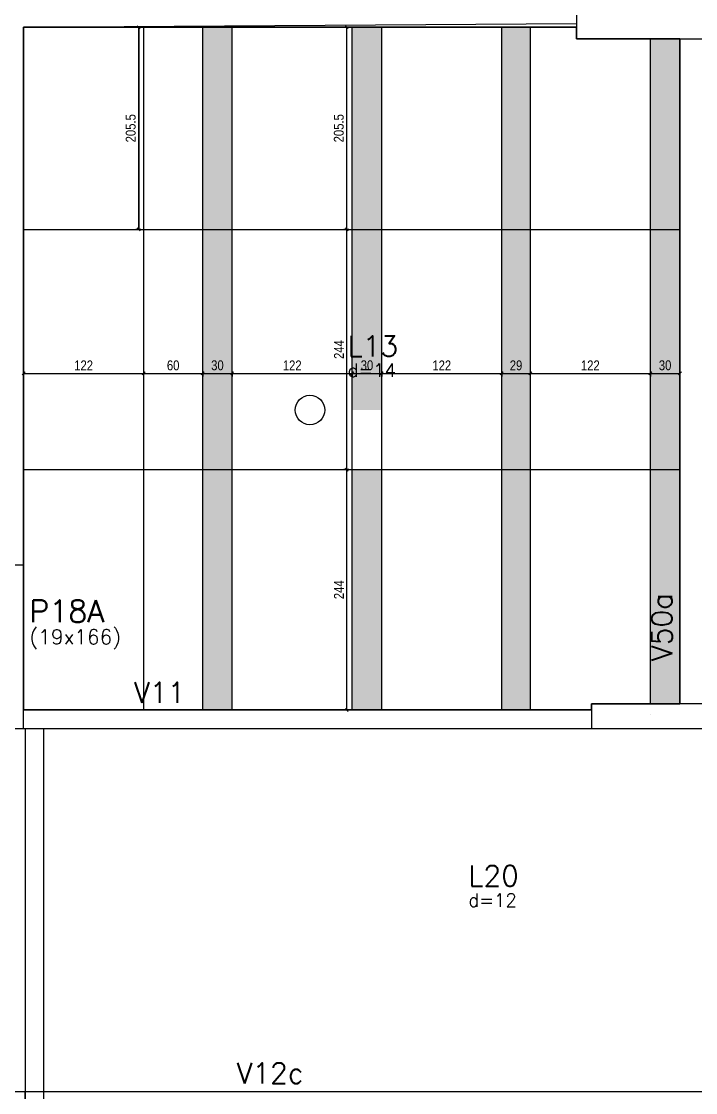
# Model space of a CAD drawing. Extents: x -40810 to 33675, y -2018 to 21213.
# Drawn here: x 24872 to 25557, y 2185 to 3273 of the extents above; entities that cross this region are included whole.
import ezdxf

# ---------------------------------------------------------------- set-up
doc = ezdxf.new("R2010")
doc.units = 0
doc.linetypes.add('DASHED', pattern=[0.75, 0.5, -0.25])
doc.layers.get('0').update_dxf_attribs({"color": 1, "lineweight": 9})
for name, color, linetype in [('1', 5, 'Continuous'), ('10', 7, 'Continuous'), ('12', 3, 'Continuous'), ('13', 7, 'Continuous'), ('242', 3, 'Continuous'), ('3', 2, 'Continuous'), ('8', 5, 'Continuous'), ('9', 3, 'Continuous'), ('COTA', 241, 'Continuous'), ('PEDIREITO', 1, 'DASHED'), ('STEPHANIE', 6, 'Continuous')]:
    doc.layers.add(name, color=color, linetype=linetype)
for name, color, linetype, lineweight in [('CONCRETO', 251, 'Continuous', 25), ('REAPROVEITAMENTO', 251, 'Continuous', 9), ('SARRAFO_2_2X7', 24, 'Continuous', 15)]:
    doc.layers.add(name, color=color, linetype=linetype, lineweight=lineweight)
doc.styles.add('COTA TECNICA', font='techl___.ttf', dxfattribs={"height": 10})
doc.styles.get("Standard").update_dxf_attribs({"font": 'romans.shx', "width": 0.8})
doc.dimstyles.new('PAINEL-NOVA', dxfattribs={"dimtxt": 10, "dimasz": 3, "dimexe": 3, "dimexo": 3, "dimgap": 3, "dimtad": 1, "dimdec": 1, "dimzin": 12, "dimdsep": 46, "dimtxsty": 'COTA TECNICA', "dimblk1": 'OBLIQUE', "dimblk2": 'OBLIQUE', "dimsah": 1, "dimcen": 0.9, "dimclrd": 4, "dimclre": 4, "dimclrt": 240, "dimadec": 1, "dimazin": 3, "dimtfac": 1, "dimtdec": 1, "dimtix": 1, "dimtmove": 0, "dimatfit": 3, "dimfxl": 1, "dimtolj": 1, "dimtzin": 12, "dimarcsym": 0})

# ---------------------------------------------------------------- blocks, each defined once
blk = doc.blocks.new('_Oblique')
at = {"color": 0, "linetype": 'ByBlock', "lineweight": -2}
blk.add_line((-0.5, -0.5), (0.5, 0.5), dxfattribs=at)
blk = doc.blocks.new('*D3666')
at = {"layer": 'COTA', "color": 4, "linetype": 'Continuous', "lineweight": -2, "ltscale": 30, "transparency": 16777216}
for p, q in [((24874.1, 2917.8), (24874.1, 2912.8)), ((24996.1, 2917.8), (24996.1, 2912.8)), ((24874.1, 2915.8), (24996.1, 2915.8))]:
    blk.add_line(p, q, dxfattribs=at)
at = {"layer": 'Defpoints', "color": 0, "linetype": 'Continuous', "ltscale": 30, "transparency": 16777216}
for p in [(24874.1, 2920.8), (24996.1, 2920.8), (24996.1, 2915.8)]:
    blk.add_point(p, dxfattribs=at)
at = {"layer": 'COTA', "color": 4, "linetype": 'Continuous', "lineweight": -2, "ltscale": 30, "transparency": 16777216, "xscale": 3, "yscale": 3, "zscale": 3, "rotation": 180}
blk.add_blockref('_Oblique', (24874.1, 2915.8), dxfattribs=at)
at = {"layer": 'COTA', "color": 4, "linetype": 'Continuous', "lineweight": -2, "ltscale": 30, "transparency": 16777216, "xscale": 3, "yscale": 3, "zscale": 3}
blk.add_blockref('_Oblique', (24996.1, 2915.8), dxfattribs=at)
at = {"layer": 'COTA', "color": 240, "linetype": 'Continuous', "ltscale": 30, "transparency": 16777216, "insert": (24935.1, 2923.9), "char_height": 10, "attachment_point": 5, "style": 'COTA TECNICA'}
blk.add_mtext('\\A1;122', dxfattribs=at)
blk = doc.blocks.new('*D3667')
at = {"layer": 'COTA', "color": 4, "linetype": 'Continuous', "lineweight": -2, "ltscale": 30, "transparency": 16777216}
for p, q in [((24996.1, 2917.8), (24996.1, 2912.8)), ((25056.1, 2917.8), (25056.1, 2912.8)), ((24996.1, 2915.8), (25056.1, 2915.8))]:
    blk.add_line(p, q, dxfattribs=at)
at = {"layer": 'Defpoints', "color": 0, "linetype": 'Continuous', "ltscale": 30, "transparency": 16777216}
for p in [(24996.1, 2920.8), (25056.1, 2920.8), (25056.1, 2915.8)]:
    blk.add_point(p, dxfattribs=at)
at = {"layer": 'COTA', "color": 4, "linetype": 'Continuous', "lineweight": -2, "ltscale": 30, "transparency": 16777216, "xscale": 3, "yscale": 3, "zscale": 3, "rotation": 180}
blk.add_blockref('_Oblique', (24996.1, 2915.8), dxfattribs=at)
at = {"layer": 'COTA', "color": 4, "linetype": 'Continuous', "lineweight": -2, "ltscale": 30, "transparency": 16777216, "xscale": 3, "yscale": 3, "zscale": 3}
blk.add_blockref('_Oblique', (25056.1, 2915.8), dxfattribs=at)
at = {"layer": 'COTA', "color": 240, "linetype": 'Continuous', "ltscale": 30, "transparency": 16777216, "insert": (25026.1, 2923.9), "char_height": 10, "attachment_point": 5, "style": 'COTA TECNICA'}
blk.add_mtext('\\A1;60', dxfattribs=at)
blk = doc.blocks.new('*D3668')
at = {"layer": 'COTA', "color": 4, "linetype": 'Continuous', "lineweight": -2, "ltscale": 30, "transparency": 16777216}
for p, q in [((25056.1, 2917.8), (25056.1, 2912.8)), ((25086.1, 2917.8), (25086.1, 2912.8)), ((25056.1, 2915.8), (25086.1, 2915.8))]:
    blk.add_line(p, q, dxfattribs=at)
at = {"layer": 'Defpoints', "color": 0, "linetype": 'Continuous', "ltscale": 30, "transparency": 16777216}
for p in [(25056.1, 2920.8), (25086.1, 2920.8), (25086.1, 2915.8)]:
    blk.add_point(p, dxfattribs=at)
at = {"layer": 'COTA', "color": 4, "linetype": 'Continuous', "lineweight": -2, "ltscale": 30, "transparency": 16777216, "xscale": 3, "yscale": 3, "zscale": 3, "rotation": 180}
blk.add_blockref('_Oblique', (25056.1, 2915.8), dxfattribs=at)
at = {"layer": 'COTA', "color": 4, "linetype": 'Continuous', "lineweight": -2, "ltscale": 30, "transparency": 16777216, "xscale": 3, "yscale": 3, "zscale": 3}
blk.add_blockref('_Oblique', (25086.1, 2915.8), dxfattribs=at)
at = {"layer": 'COTA', "color": 240, "linetype": 'Continuous', "ltscale": 30, "transparency": 16777216, "insert": (25071.1, 2924), "char_height": 10, "attachment_point": 5, "style": 'COTA TECNICA'}
blk.add_mtext('\\A1;30', dxfattribs=at)
blk = doc.blocks.new('*D3669')
at = {"layer": 'COTA', "color": 4, "linetype": 'Continuous', "lineweight": -2, "ltscale": 30, "transparency": 16777216}
for p, q in [((25086.1, 2917.8), (25086.1, 2912.8)), ((25208.1, 2917.8), (25208.1, 2912.8)), ((25086.1, 2915.8), (25208.1, 2915.8))]:
    blk.add_line(p, q, dxfattribs=at)
at = {"layer": 'Defpoints', "color": 0, "linetype": 'Continuous', "ltscale": 30, "transparency": 16777216}
for p in [(25086.1, 2920.8), (25208.1, 2920.8), (25208.1, 2915.8)]:
    blk.add_point(p, dxfattribs=at)
at = {"layer": 'COTA', "color": 4, "linetype": 'Continuous', "lineweight": -2, "ltscale": 30, "transparency": 16777216, "xscale": 3, "yscale": 3, "zscale": 3, "rotation": 180}
blk.add_blockref('_Oblique', (25086.1, 2915.8), dxfattribs=at)
at = {"layer": 'COTA', "color": 4, "linetype": 'Continuous', "lineweight": -2, "ltscale": 30, "transparency": 16777216, "xscale": 3, "yscale": 3, "zscale": 3}
blk.add_blockref('_Oblique', (25208.1, 2915.8), dxfattribs=at)
at = {"layer": 'COTA', "color": 240, "linetype": 'Continuous', "ltscale": 30, "transparency": 16777216, "insert": (25147.1, 2923.9), "char_height": 10, "attachment_point": 5, "style": 'COTA TECNICA'}
blk.add_mtext('\\A1;122', dxfattribs=at)
blk = doc.blocks.new('*D3670')
at = {"layer": 'COTA', "color": 4, "linetype": 'Continuous', "lineweight": -2, "ltscale": 30, "transparency": 16777216}
for p, q in [((25208.1, 2917.8), (25208.1, 2912.8)), ((25238.1, 2917.8), (25238.1, 2912.8)), ((25208.1, 2915.8), (25238.1, 2915.8))]:
    blk.add_line(p, q, dxfattribs=at)
at = {"layer": 'Defpoints', "color": 0, "linetype": 'Continuous', "ltscale": 30, "transparency": 16777216}
for p in [(25208.1, 2920.8), (25238.1, 2920.8), (25238.1, 2915.8)]:
    blk.add_point(p, dxfattribs=at)
at = {"layer": 'COTA', "color": 4, "linetype": 'Continuous', "lineweight": -2, "ltscale": 30, "transparency": 16777216, "xscale": 3, "yscale": 3, "zscale": 3, "rotation": 180}
blk.add_blockref('_Oblique', (25208.1, 2915.8), dxfattribs=at)
at = {"layer": 'COTA', "color": 4, "linetype": 'Continuous', "lineweight": -2, "ltscale": 30, "transparency": 16777216, "xscale": 3, "yscale": 3, "zscale": 3}
blk.add_blockref('_Oblique', (25238.1, 2915.8), dxfattribs=at)
at = {"layer": 'COTA', "color": 240, "linetype": 'Continuous', "ltscale": 30, "transparency": 16777216, "insert": (25223.1, 2924), "char_height": 10, "attachment_point": 5, "style": 'COTA TECNICA'}
blk.add_mtext('\\A1;30', dxfattribs=at)
blk = doc.blocks.new('*D3671')
at = {"layer": 'COTA', "color": 4, "linetype": 'Continuous', "lineweight": -2, "ltscale": 30, "transparency": 16777216}
for p, q in [((25238.1, 2917.8), (25238.1, 2912.8)), ((25360.1, 2917.8), (25360.1, 2912.8)), ((25238.1, 2915.8), (25360.1, 2915.8))]:
    blk.add_line(p, q, dxfattribs=at)
at = {"layer": 'Defpoints', "color": 0, "linetype": 'Continuous', "ltscale": 30, "transparency": 16777216}
for p in [(25238.1, 2920.8), (25360.1, 2920.8), (25360.1, 2915.8)]:
    blk.add_point(p, dxfattribs=at)
at = {"layer": 'COTA', "color": 4, "linetype": 'Continuous', "lineweight": -2, "ltscale": 30, "transparency": 16777216, "xscale": 3, "yscale": 3, "zscale": 3, "rotation": 180}
blk.add_blockref('_Oblique', (25238.1, 2915.8), dxfattribs=at)
at = {"layer": 'COTA', "color": 4, "linetype": 'Continuous', "lineweight": -2, "ltscale": 30, "transparency": 16777216, "xscale": 3, "yscale": 3, "zscale": 3}
blk.add_blockref('_Oblique', (25360.1, 2915.8), dxfattribs=at)
at = {"layer": 'COTA', "color": 240, "linetype": 'Continuous', "ltscale": 30, "transparency": 16777216, "insert": (25299.1, 2923.9), "char_height": 10, "attachment_point": 5, "style": 'COTA TECNICA'}
blk.add_mtext('\\A1;122', dxfattribs=at)
blk = doc.blocks.new('*D3672')
at = {"layer": 'COTA', "color": 4, "linetype": 'Continuous', "lineweight": -2, "ltscale": 30, "transparency": 16777216}
for p, q in [((25360.1, 2917.8), (25360.1, 2912.8)), ((25389.1, 2917.8), (25389.1, 2912.8)), ((25360.1, 2915.8), (25389.1, 2915.8))]:
    blk.add_line(p, q, dxfattribs=at)
at = {"layer": 'Defpoints', "color": 0, "linetype": 'Continuous', "ltscale": 30, "transparency": 16777216}
for p in [(25360.1, 2920.8), (25389.1, 2920.8), (25389.1, 2915.8)]:
    blk.add_point(p, dxfattribs=at)
at = {"layer": 'COTA', "color": 4, "linetype": 'Continuous', "lineweight": -2, "ltscale": 30, "transparency": 16777216, "xscale": 3, "yscale": 3, "zscale": 3, "rotation": 180}
blk.add_blockref('_Oblique', (25360.1, 2915.8), dxfattribs=at)
at = {"layer": 'COTA', "color": 4, "linetype": 'Continuous', "lineweight": -2, "ltscale": 30, "transparency": 16777216, "xscale": 3, "yscale": 3, "zscale": 3}
blk.add_blockref('_Oblique', (25389.1, 2915.8), dxfattribs=at)
at = {"layer": 'COTA', "color": 240, "linetype": 'Continuous', "ltscale": 30, "transparency": 16777216, "insert": (25374.6, 2923.9), "char_height": 10, "attachment_point": 5, "style": 'COTA TECNICA'}
blk.add_mtext('\\A1;29', dxfattribs=at)
blk = doc.blocks.new('*D3673')
at = {"layer": 'COTA', "color": 4, "linetype": 'Continuous', "lineweight": -2, "ltscale": 30, "transparency": 16777216}
for p, q in [((25389.1, 2917.8), (25389.1, 2912.8)), ((25511.1, 2917.8), (25511.1, 2912.8)), ((25389.1, 2915.8), (25511.1, 2915.8))]:
    blk.add_line(p, q, dxfattribs=at)
at = {"layer": 'Defpoints', "color": 0, "linetype": 'Continuous', "ltscale": 30, "transparency": 16777216}
for p in [(25389.1, 2920.8), (25511.1, 2920.8), (25511.1, 2915.8)]:
    blk.add_point(p, dxfattribs=at)
at = {"layer": 'COTA', "color": 4, "linetype": 'Continuous', "lineweight": -2, "ltscale": 30, "transparency": 16777216, "xscale": 3, "yscale": 3, "zscale": 3, "rotation": 180}
blk.add_blockref('_Oblique', (25389.1, 2915.8), dxfattribs=at)
at = {"layer": 'COTA', "color": 4, "linetype": 'Continuous', "lineweight": -2, "ltscale": 30, "transparency": 16777216, "xscale": 3, "yscale": 3, "zscale": 3}
blk.add_blockref('_Oblique', (25511.1, 2915.8), dxfattribs=at)
at = {"layer": 'COTA', "color": 240, "linetype": 'Continuous', "ltscale": 30, "transparency": 16777216, "insert": (25450.1, 2923.9), "char_height": 10, "attachment_point": 5, "style": 'COTA TECNICA'}
blk.add_mtext('\\A1;122', dxfattribs=at)
blk = doc.blocks.new('*D3674')
at = {"layer": 'COTA', "color": 4, "linetype": 'Continuous', "lineweight": -2, "ltscale": 30, "transparency": 16777216}
for p, q in [((25511.1, 2917.8), (25511.1, 2912.8)), ((25541.1, 2917.8), (25541.1, 2912.8)), ((25511.1, 2915.8), (25541.1, 2915.8))]:
    blk.add_line(p, q, dxfattribs=at)
at = {"layer": 'Defpoints', "color": 0, "linetype": 'Continuous', "ltscale": 30, "transparency": 16777216}
for p in [(25511.1, 2920.8), (25541.1, 2920.8), (25541.1, 2915.8)]:
    blk.add_point(p, dxfattribs=at)
at = {"layer": 'COTA', "color": 4, "linetype": 'Continuous', "lineweight": -2, "ltscale": 30, "transparency": 16777216, "xscale": 3, "yscale": 3, "zscale": 3, "rotation": 180}
blk.add_blockref('_Oblique', (25511.1, 2915.8), dxfattribs=at)
at = {"layer": 'COTA', "color": 4, "linetype": 'Continuous', "lineweight": -2, "ltscale": 30, "transparency": 16777216, "xscale": 3, "yscale": 3, "zscale": 3}
blk.add_blockref('_Oblique', (25541.1, 2915.8), dxfattribs=at)
at = {"layer": 'COTA', "color": 240, "linetype": 'Continuous', "ltscale": 30, "transparency": 16777216, "insert": (25526.1, 2924), "char_height": 10, "attachment_point": 5, "style": 'COTA TECNICA'}
blk.add_mtext('\\A1;30', dxfattribs=at)
blk = doc.blocks.new('*D3675')
at = {"layer": 'COTA', "color": 4, "linetype": 'Continuous', "lineweight": -2, "ltscale": 30, "transparency": 16777216}
for p, q in [((25204.6, 2818), (25199.6, 2818)), ((25202.6, 2574), (25202.6, 2818)), ((25204.6, 2574), (25199.6, 2574))]:
    blk.add_line(p, q, dxfattribs=at)
at = {"layer": 'Defpoints', "color": 0, "linetype": 'Continuous', "ltscale": 30, "transparency": 16777216}
for p in [(25202.6, 2818), (25207.6, 2818), (25207.6, 2574)]:
    blk.add_point(p, dxfattribs=at)
at = {"layer": 'COTA', "color": 4, "linetype": 'Continuous', "lineweight": -2, "ltscale": 30, "transparency": 16777216, "xscale": 3, "yscale": 3, "zscale": 3}
for p, rotation in [((25202.6, 2818), 90), ((25202.6, 2574), 270)]:
    blk.add_blockref('_Oblique', p, dxfattribs=dict(at, rotation=rotation))
at = {"layer": 'COTA', "color": 240, "linetype": 'Continuous', "ltscale": 30, "transparency": 16777216, "insert": (25194.6, 2696), "char_height": 10, "attachment_point": 5, "rotation": 90, "style": 'COTA TECNICA'}
blk.add_mtext('\\A1;244', dxfattribs=at)
blk = doc.blocks.new('*D3676')
at = {"layer": 'COTA', "color": 4, "linetype": 'Continuous', "lineweight": -2, "ltscale": 30, "transparency": 16777216}
for p, q in [((25204.6, 3062), (25199.6, 3062)), ((25202.6, 2818), (25202.6, 3062)), ((25204.6, 2818), (25199.6, 2818))]:
    blk.add_line(p, q, dxfattribs=at)
at = {"layer": 'Defpoints', "color": 0, "linetype": 'Continuous', "ltscale": 30, "transparency": 16777216}
for p in [(25202.6, 3062), (25207.6, 3062), (25207.6, 2818)]:
    blk.add_point(p, dxfattribs=at)
at = {"layer": 'COTA', "color": 4, "linetype": 'Continuous', "lineweight": -2, "ltscale": 30, "transparency": 16777216, "xscale": 3, "yscale": 3, "zscale": 3}
for p, rotation in [((25202.6, 3062), 90), ((25202.6, 2818), 270)]:
    blk.add_blockref('_Oblique', p, dxfattribs=dict(at, rotation=rotation))
at = {"layer": 'COTA', "color": 240, "linetype": 'Continuous', "ltscale": 30, "transparency": 16777216, "insert": (25194.6, 2940), "char_height": 10, "attachment_point": 5, "rotation": 90, "style": 'COTA TECNICA'}
blk.add_mtext('\\A1;244', dxfattribs=at)
blk = doc.blocks.new('*D3677')
at = {"layer": 'COTA', "color": 4, "linetype": 'Continuous', "lineweight": -2, "ltscale": 30, "transparency": 16777216}
for p, q in [((25204.6, 3267.5), (25199.6, 3267.5)), ((25202.6, 3062), (25202.6, 3267.5)), ((25204.6, 3062), (25199.6, 3062))]:
    blk.add_line(p, q, dxfattribs=at)
at = {"layer": 'Defpoints', "color": 0, "linetype": 'Continuous', "ltscale": 30, "transparency": 16777216}
for p in [(25202.6, 3267.5), (25207.6, 3267.5), (25207.6, 3062)]:
    blk.add_point(p, dxfattribs=at)
at = {"layer": 'COTA', "color": 4, "linetype": 'Continuous', "lineweight": -2, "ltscale": 30, "transparency": 16777216, "xscale": 3, "yscale": 3, "zscale": 3}
for p, rotation in [((25202.6, 3267.5), 90), ((25202.6, 3062), 270)]:
    blk.add_blockref('_Oblique', p, dxfattribs=dict(at, rotation=rotation))
at = {"layer": 'COTA', "color": 240, "linetype": 'Continuous', "ltscale": 30, "transparency": 16777216, "insert": (25194.5, 3164.8), "char_height": 10, "attachment_point": 5, "rotation": 90, "style": 'COTA TECNICA'}
blk.add_mtext('\\A1;205.5', dxfattribs=at)
blk = doc.blocks.new('*D3678')
at = {"layer": 'COTA', "color": 4, "linetype": 'Continuous', "lineweight": -2, "ltscale": 30, "transparency": 16777216}
for p, q in [((24993.1, 3267.5), (24988.1, 3267.5)), ((24991.1, 3267.5), (24991.1, 3062)), ((24993.1, 3062), (24988.1, 3062))]:
    blk.add_line(p, q, dxfattribs=at)
at = {"layer": 'Defpoints', "color": 0, "linetype": 'Continuous', "ltscale": 30, "transparency": 16777216}
for p in [(24996.1, 3267.5), (24991.1, 3062), (24996.1, 3062)]:
    blk.add_point(p, dxfattribs=at)
at = {"layer": 'COTA', "color": 4, "linetype": 'Continuous', "lineweight": -2, "ltscale": 30, "transparency": 16777216, "xscale": 3, "yscale": 3, "zscale": 3}
for p, rotation in [((24991.1, 3267.5), 90), ((24991.1, 3062), 270)]:
    blk.add_blockref('_Oblique', p, dxfattribs=dict(at, rotation=rotation))
at = {"layer": 'COTA', "color": 240, "linetype": 'Continuous', "ltscale": 30, "transparency": 16777216, "insert": (24983, 3164.8), "char_height": 10, "attachment_point": 5, "rotation": 90, "style": 'COTA TECNICA'}
blk.add_mtext('\\A1;205.5', dxfattribs=at)
blk = doc.blocks.new('*D3679')
at = {"layer": 'COTA', "color": 4, "linetype": 'Continuous', "lineweight": -2, "ltscale": 30, "transparency": 16777216}
for p, q in [((24993.1, 3267.5), (24988.1, 3267.5)), ((24991.1, 3062), (24991.1, 3267.5)), ((24993.1, 3062), (24988.1, 3062))]:
    blk.add_line(p, q, dxfattribs=at)
at = {"layer": 'Defpoints', "color": 0, "linetype": 'Continuous', "ltscale": 30, "transparency": 16777216}
for p in [(24991.1, 3267.5), (24996.1, 3267.5), (24996.1, 3062)]:
    blk.add_point(p, dxfattribs=at)
at = {"layer": 'COTA', "color": 4, "linetype": 'Continuous', "lineweight": -2, "ltscale": 30, "transparency": 16777216, "xscale": 3, "yscale": 3, "zscale": 3}
for p, rotation in [((24991.1, 3267.5), 90), ((24991.1, 3062), 270)]:
    blk.add_blockref('_Oblique', p, dxfattribs=dict(at, rotation=rotation))
at = {"layer": 'COTA', "color": 240, "linetype": 'Continuous', "ltscale": 30, "transparency": 16777216, "insert": (24983, 3164.8), "char_height": 10, "attachment_point": 5, "rotation": 90, "style": 'COTA TECNICA'}
blk.add_mtext('\\A1;205.5', dxfattribs=at)

msp = doc.modelspace()

# ---------------------------------------------------------------- hatches: boundary and pattern name
at = {"layer": 'REAPROVEITAMENTO', "linetype": 'Continuous', "ltscale": 30, "true_color": 0x636466}
h = msp.add_hatch(color=251, dxfattribs=at)
h.dxf.hatch_style = 1
h.paths.add_polyline_path([(25086.143, 3267.521), (25056.143, 3267.521), (25056.143, 3062.021), (25086.143, 3062.021)])
h = msp.add_hatch(color=251, dxfattribs=at)
h.dxf.hatch_style = 1
h.paths.add_polyline_path([(25238.143, 3267.521), (25208.143, 3267.521), (25208.143, 3062.021), (25238.143, 3062.021)])
h = msp.add_hatch(color=251, dxfattribs=at)
h.dxf.hatch_style = 1
h.paths.add_polyline_path([(25389.143, 3267.521), (25360.143, 3267.521), (25360.143, 3062.021), (25389.143, 3062.021)])
h = msp.add_hatch(color=251, dxfattribs=at)
h.dxf.hatch_style = 1
h.paths.add_polyline_path([(25541.129, 3255.582), (25511.143, 3255.582), (25511.143, 2580.086), (25541.129, 2580.086), (25541.129, 2585.586)])
h.paths.add_polyline_path([(25544.529, 3165.124), (25544.529, 3245.124), (25510.244, 3245.124), (25510.244, 3165.124)], flags=9)
h.paths.add_polyline_path([(25538.396, 2619.256), (25538.396, 2701.756), (25506.896, 2701.756), (25506.896, 2619.256)], flags=9)
h = msp.add_hatch(color=251, dxfattribs=at)
h.dxf.hatch_style = 1
h.paths.add_polyline_path([(25541.129, 3255.582), (25511.143, 3255.582), (25511.143, 2580.086), (25541.129, 2580.086), (25541.129, 2585.586)])
h.paths.add_polyline_path([(25544.529, 3165.124), (25544.529, 3245.124), (25510.244, 3245.124), (25510.244, 3165.124)], flags=9)
h.paths.add_polyline_path([(25538.396, 2619.256), (25538.396, 2701.756), (25506.896, 2701.756), (25506.896, 2619.256)], flags=9)
h = msp.add_hatch(color=251, dxfattribs=at)
h.dxf.hatch_style = 1
h.paths.add_polyline_path([(25541.129, 3255.582), (25511.143, 3255.582), (25511.143, 2580.086), (25541.129, 2580.086), (25541.129, 2585.586)])
h.paths.add_polyline_path([(25544.529, 3165.124), (25544.529, 3245.124), (25510.244, 3245.124), (25510.244, 3165.124)], flags=9)
h.paths.add_polyline_path([(25538.396, 2619.256), (25538.396, 2701.756), (25506.896, 2701.756), (25506.896, 2619.256)], flags=9)
h = msp.add_hatch(color=251, dxfattribs=at)
h.dxf.hatch_style = 1
h.paths.add_polyline_path([(25086.143, 3062.021), (25056.143, 3062.021), (25056.143, 2818.021), (25086.143, 2818.021)])
h = msp.add_hatch(color=251, dxfattribs=at)
h.dxf.hatch_style = 1
h.paths.add_polyline_path([(25238.143, 3062.021), (25208.143, 3062.021), (25208.143, 2878.583), (25238.143, 2878.583)])
h = msp.add_hatch(color=251, dxfattribs=at)
h.dxf.hatch_style = 1
h.paths.add_polyline_path([(25389.143, 3062.021), (25360.143, 3062.021), (25360.143, 2818.021), (25389.143, 2818.021)])
h = msp.add_hatch(color=251, dxfattribs=at)
h.dxf.hatch_style = 1
h.paths.add_polyline_path([(25086.143, 2818.021), (25056.143, 2818.021), (25056.143, 2574.086), (25086.143, 2574.086)])
h = msp.add_hatch(color=251, dxfattribs=at)
h.dxf.hatch_style = 1
h.paths.add_polyline_path([(25238.143, 2818.021), (25208.143, 2818.021), (25208.143, 2574.086), (25238.143, 2574.086)])
h = msp.add_hatch(color=251, dxfattribs=at)
h.dxf.hatch_style = 1
h.paths.add_polyline_path([(25389.143, 2818.021), (25360.143, 2818.021), (25360.143, 2574.086), (25389.143, 2574.086)])

# ---------------------------------------------------------------- linework, layer by layer
at = {"linetype": 'Continuous', "ltscale": 30}
for points in [[(24875.629, 2555.086), (24874.129, 2555.086), (24855.129, 2555.086), (24855.129, 2702.086), (24689.129, 2702.086), (24675.129, 2702.086), (24675.129, 2672.086), (24646.129, 2672.086), (24646.129, 2702.086), (24441.129, 2702.086), (24441.129, 2736.086), (24215.129, 2736.086), (24215.129, 2555.086), (24213.629, 2186.092), (24213.629, 2186.086), (24875.629, 2186.086)], [(25769.629, 2588.586), (25571.129, 2588.586), (25571.129, 2580.086), (25571.129, 2555.086), (25451.129, 2555.086), (24894.629, 2555.086), (24894.629, 2186.086), (25598.629, 2186.086), (25769.629, 2186.086)], [(25769.629, 2588.586), (25571.129, 2588.586), (25571.129, 2580.086), (25571.129, 2555.086), (25451.129, 2555.086), (24894.629, 2555.086), (24894.629, 2186.086), (25598.629, 2186.086), (25769.629, 2186.086)], [(25769.629, 2588.586), (25571.129, 2588.586), (25571.129, 2580.086), (25571.129, 2555.086), (25451.129, 2555.086), (24894.629, 2555.086), (24894.629, 2186.086), (25598.629, 2186.086), (25769.629, 2186.086)], [(25769.629, 2588.586), (25571.129, 2588.586), (25571.129, 2580.086), (25571.129, 2555.086), (25451.129, 2555.086), (24894.629, 2555.086), (24894.629, 2186.086), (25598.629, 2186.086), (25769.629, 2186.086)], [(25769.629, 2588.586), (25571.129, 2588.586), (25571.129, 2580.086), (25571.129, 2555.086), (25451.129, 2555.086), (24894.629, 2555.086), (24894.629, 2186.086), (25598.629, 2186.086), (25769.629, 2186.086)], [(25769.629, 2588.586), (25571.129, 2588.586), (25571.129, 2580.086), (25571.129, 2555.086), (25451.129, 2555.086), (24894.629, 2555.086), (24894.629, 2186.086), (25598.629, 2186.086), (25769.629, 2186.086)], [(24875.629, 2111.086), (24875.629, 2186.086), (24213.629, 2186.086), (24213.629, 2111.086), (24194.629, 2111.086), (24194.629, 1371.228), (24068.629, 1371.228), (24068.629, 1352.228), (24204.129, 1352.228), (24782.129, 1352.228), (24782.129, 1453.086), (24801.129, 1453.086), (24875.629, 1453.086)]]:
    msp.add_lwpolyline(points, close=True, dxfattribs=at)
at = {"layer": '1'}
for points in [[(24874.129, 3267.582), (25436.129, 3267.582)], [(24874.129, 3098.586), (24874.129, 3267.582)], [(25541.129, 3255.582), (25541.129, 2585.586)], [(24874.129, 2721.086), (24874.129, 3098.586)], [(24874.129, 2721.086), (24873.129, 2721.086)], [(25541.129, 2585.586), (25541.129, 2580.086)], [(24885.129, 2574.086), (24874.129, 2574.086)], [(25451.129, 2574.086), (24885.129, 2574.086)], [(24874.129, 2555.086), (24875.629, 2555.086)], [(24875.629, 2555.086), (25451.129, 2555.086)], [(24875.629, 2555.086), (24875.629, 2186.086)], [(24894.629, 2186.086), (24894.629, 2555.086)], [(24875.629, 2186.086), (24213.629, 2186.086)], [(25598.629, 2186.086), (24894.629, 2186.086)]]:
    msp.add_lwpolyline(points, dxfattribs=at)
at = {"layer": '242'}
msp.add_line((25511.129, 2569.086), (25511.129, 2569.086), dxfattribs=at)
at = {"layer": '3'}
for points in [[(25436.129, 3255.582), (25586.129, 3255.582), (25586.129, 3286.582), (25436.129, 3286.582), (25436.129, 3255.582)], [(24855.129, 2555.086), (24874.129, 2555.086), (24874.129, 2721.086), (24855.129, 2721.086), (24855.129, 2555.086)], [(25451.129, 2555.086), (25571.129, 2555.086), (25571.129, 2580.086), (25451.129, 2580.086), (25451.129, 2555.086)], [(24875.629, 2111.086), (24894.629, 2111.086), (24894.629, 2186.086), (24875.629, 2186.086), (24875.629, 2111.086)]]:
    msp.add_lwpolyline(points, dxfattribs=at)
at = {"layer": 'CONCRETO', "linetype": 'Continuous', "ltscale": 30}
for points in [[(25436.143, 3267.521), (24874.143, 3267.521)], [(24996.143, 2574.021), (24996.143, 3267.521)], [(25056.143, 2574.021), (25056.143, 3267.521)], [(25086.143, 2574.021), (25086.143, 3267.521)], [(25208.143, 2574.021), (25208.143, 3267.521)], [(25238.143, 2574.021), (25238.143, 3267.521)], [(25360.143, 2574.021), (25360.143, 3267.521)], [(25389.143, 2574.021), (25389.143, 3267.521)], [(25511.143, 2580.021), (25511.143, 3255.521)], [(25541.143, 2585.521), (25541.143, 3255.521)], [(24874.143, 3062.021), (25541.143, 3062.021)], [(24874.143, 2818.021), (25541.143, 2818.021)], [(25541.143, 2580.021), (25541.143, 2585.521)]]:
    msp.add_lwpolyline(points, dxfattribs=at)
at = {"layer": 'COTA', "linetype": 'Continuous', "ltscale": 30}
msp.add_lwpolyline([(24875.629, 2111.086), (24875.629, 2186.086), (24213.629, 2186.086), (24213.629, 2111.086), (24194.629, 2111.086), (24194.629, 1371.228), (24068.629, 1371.228), (24068.629, 1352.228), (24204.129, 1352.228), (24782.129, 1352.228), (24782.129, 1453.086), (24801.129, 1453.086), (24875.629, 1453.086)], close=True, dxfattribs=at)
at = {"layer": 'PEDIREITO', "linetype": 'Continuous', "ltscale": 30}
msp.add_lwpolyline([(25541.129, 3255.582), (25436.129, 3255.582), (25436.129, 3267.582), (24874.129, 3267.582), (24874.129, 3098.586), (24874.129, 2721.086), (24874.129, 2574.086), (24885.129, 2574.086), (25451.129, 2574.086), (25451.129, 2580.086), (25541.129, 2580.086), (25541.129, 2585.586)], close=True, dxfattribs=at)
msp.add_lwpolyline([(25180.14, 2878.583, -1), (25150.14, 2878.583, -1)], format="xyb", close=True, dxfattribs=at)
at = {"layer": 'SARRAFO_2_2X7', "linetype": 'Continuous', "ltscale": 30}
msp.add_lwpolyline([(25769.629, 2588.586), (25571.129, 2588.586), (25571.129, 2580.086), (25571.129, 2555.086), (25451.129, 2555.086), (24894.629, 2555.086), (24894.629, 2186.086), (25598.629, 2186.086), (25769.629, 2186.086)], close=True, dxfattribs=at)
msp.add_lwpolyline([(25769.629, 2588.586), (25571.129, 2588.586), (25571.129, 2580.086), (25571.129, 2555.086), (25451.129, 2555.086), (24894.629, 2555.086), (24894.629, 2186.086), (25598.629, 2186.086), (25769.629, 2186.086)], close=True, dxfattribs=at)
at = {"layer": 'STEPHANIE', "linetype": 'Continuous'}
msp.add_line((24874.129, 3267.582), (25436.129, 3271.082), dxfattribs=at)

# ---------------------------------------------------------------- texts
at = {"layer": '10'}
for s, p in [('L13', (25203.418, 2933.08)), ('L20', (25326.168, 2394.832))]:
    msp.add_text(s, height=21, dxfattribs=at).set_placement(p)
at = {"layer": '12'}
msp.add_text('(19x166)', height=15, dxfattribs=at).set_placement((24879.935, 2640.57))
at = {"layer": '13'}
for s, p in [('d=14', (25203.418, 2912.185)), ('d=12', (25326.168, 2373.937))]:
    msp.add_text(s, height=13.5, dxfattribs=at).set_placement(p)
at = {"layer": '8'}
msp.add_text('V50a', height=21, rotation=90, dxfattribs=at).set_placement((25533.146, 2623.506))
for s, p in [('V11', (24986.245, 2581.073)), ('V12c', (25090.438, 2194.504))]:
    msp.add_text(s, height=21, dxfattribs=at).set_placement(p)
at = {"layer": '9'}
msp.add_text('P18A', height=22.5, dxfattribs=at).set_placement((24879.935, 2663.07))

# ---------------------------------------------------------------- dimensions: what is measured, and where the dimension line sits
at = {"layer": 'COTA', "linetype": 'Continuous', "ltscale": 30}
for base, p1, p2, picture, middle in [((24991.143, 3062.021), (24996.143, 3267.521), (24996.143, 3062.021), '*D3678', (24983.033, 3164.771)), ((24991.143, 3267.521), (24996.143, 3062.021), (24996.143, 3267.521), '*D3679', (24983.033, 3164.771)), ((25202.643, 3267.521), (25207.643, 3062.021), (25207.643, 3267.521), '*D3677', (25194.533, 3164.771)), ((25202.643, 3062.021), (25207.643, 2818.021), (25207.643, 3062.021), '*D3676', (25194.57, 2940.021)), ((25202.643, 2818.021), (25207.643, 2574.021), (25207.643, 2818.021), '*D3675', (25194.57, 2696.021))]:
    dim = msp.add_linear_dim(base=base, p1=p1, p2=p2, angle=90, dimstyle='PAINEL-NOVA', dxfattribs=at)
    dim.commit()
    dim.dimension.update_dxf_attribs({"geometry": picture, "text_midpoint": middle})
for base, p1, p2, picture, middle in [((24996.143, 2915.821), (24874.143, 2920.821), (24996.143, 2920.821), '*D3666', (24935.143, 2923.88)), ((25056.143, 2915.821), (24996.143, 2920.821), (25056.143, 2920.821), '*D3667', (25026.143, 2923.924)), ((25086.143, 2915.821), (25056.143, 2920.821), (25086.143, 2920.821), '*D3668', (25071.143, 2924.041)), ((25208.143, 2915.821), (25086.143, 2920.821), (25208.143, 2920.821), '*D3669', (25147.143, 2923.88)), ((25238.143, 2915.821), (25208.143, 2920.821), (25238.143, 2920.821), '*D3670', (25223.143, 2924.041)), ((25360.143, 2915.821), (25238.143, 2920.821), (25360.143, 2920.821), '*D3671', (25299.143, 2923.88)), ((25389.143, 2915.821), (25360.143, 2920.821), (25389.143, 2920.821), '*D3672', (25374.643, 2923.909)), ((25511.143, 2915.821), (25389.143, 2920.821), (25511.143, 2920.821), '*D3673', (25450.143, 2923.88)), ((25541.143, 2915.821), (25511.143, 2920.821), (25541.143, 2920.821), '*D3674', (25526.143, 2924.041))]:
    dim = msp.add_linear_dim(base=base, p1=p1, p2=p2, dimstyle='PAINEL-NOVA', dxfattribs=at)
    dim.commit()
    dim.dimension.update_dxf_attribs({"geometry": picture, "text_midpoint": middle})

doc.saveas('drawing.dxf')
